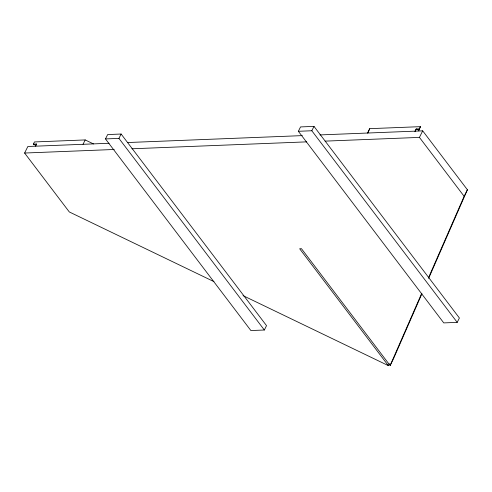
<?xml version="1.0" encoding="UTF-8"?>
<svg xmlns="http://www.w3.org/2000/svg" width="492" height="492" viewBox="0 0 492 492"><rect width="100%" height="100%" fill="white"/><g stroke="black" fill="none" stroke-linecap="round" stroke-linejoin="round"><path stroke-width="0.74" d="M33.364 144.125L36.531 144.002L35.934 145.368L33.364 144.125L34.452 141.942L85.196 139.931L93.492 143.928M367.868 132.889L369.72 128.664L420.463 126.653L418.618 130.878M414.977 131.77L416.207 128.965L419.375 128.836L420.463 126.653M419.375 128.836L418.778 130.202L416.207 128.965L415.119 131.149M389.307 363.643L388.329 365.611L299.665 248.767L301.461 248.694L390.119 365.538L421.73 293.269M428.489 277.82L464.134 196.314L467.4 189.764L422.696 130.847L319.948 134.919M421.927 293.736L393.385 358.988L390.119 365.538M428.68 278.294L467.4 189.764M213.94 281.615L69.304 211.947L24.6 153.037L27.866 146.487L109.089 143.27M35.442 146.185L36.531 144.002M83.019 144.297L85.196 139.931M105.485 138.929L107.662 134.562L121.118 134.027L266.523 325.642L264.345 330.015L250.883 330.544L105.485 138.929L118.941 138.393L264.345 330.015M118.941 138.393L121.118 134.027M298.361 131.29L300.538 126.924L313.994 126.389L459.393 318.004L457.216 322.371L443.759 322.906L298.361 131.29L311.817 130.755L457.216 322.371M311.817 130.755L313.994 126.389M367.542 133.031L369.72 128.664M325.114 141.13L419.43 137.397L422.696 130.847M127.483 142.539L302.309 135.614M24.6 153.037L114.249 149.482M131.887 148.787L306.713 141.862M243.005 295.612L388.329 365.611M419.43 137.397L464.134 196.314"/></g></svg>
